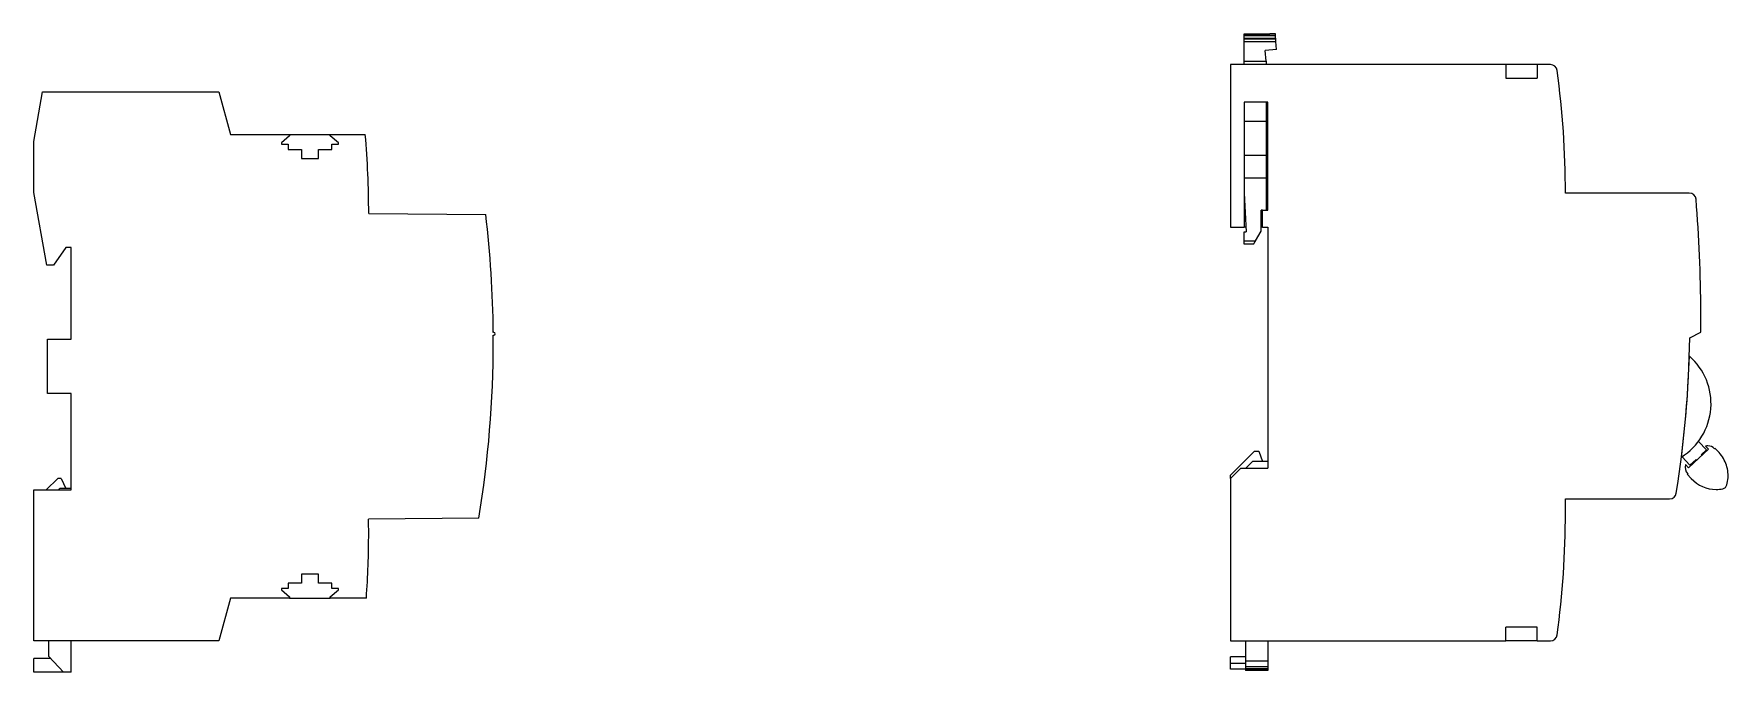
# Model space of a CAD drawing. Header units: millimetres. Extents: x 3609 to 5941, y 2453 to 3731.
# Drawn here: x 4781.6 to 5020.5, y 3581.3 to 3671.3 of the extents above; entities that cross this region are included whole.
import ezdxf

# ---------------------------------------------------------------- set-up
doc = ezdxf.new("R2010")
doc.units = ezdxf.units.MM

msp = doc.modelspace()

# ---------------------------------------------------------------- linework, layer by layer
for p, q in [((4952.28, 3671.11), (4952.28, 3671.27)), ((4952.28, 3671.27), (4955.91, 3671.27)), ((4952.28, 3671.04), (4952.28, 3671.11)), ((4952.28, 3671.11), (4956.69, 3671.11)), ((4952.28, 3671.04), (4956.7, 3671.04)), ((4952.28, 3670.68), (4952.28, 3671.04)), ((4952.28, 3670.68), (4956.73, 3670.68)), ((4952.28, 3670.59), (4952.28, 3670.68)), ((4952.28, 3670.18), (4952.28, 3670.59)), ((4952.28, 3670.59), (4956.73, 3670.59)), ((4952.28, 3667.42), (4952.28, 3670.18)), ((4952.28, 3670.18), (4956.76, 3670.18)), ((4956.68, 3671.27), (4955.91, 3671.27)), ((4956.69, 3671.24), (4956.68, 3671.27)), ((4956.69, 3671.21), (4956.69, 3671.24)), ((4956.69, 3671.18), (4956.69, 3671.21)), ((4956.69, 3671.15), (4956.69, 3671.18)), ((4956.69, 3671.13), (4956.69, 3671.15)), ((4956.69, 3671.11), (4956.69, 3671.13)), ((4956.7, 3671.04), (4956.69, 3671.11)), ((4956.71, 3670.96), (4956.7, 3671.04)), ((4956.71, 3670.9), (4956.71, 3670.96)), ((4956.71, 3670.84), (4956.71, 3670.9)), ((4956.72, 3670.79), (4956.71, 3670.84)), ((4956.72, 3670.75), (4956.72, 3670.79)), ((4956.72, 3670.72), (4956.72, 3670.75)), ((4956.72, 3670.69), (4956.72, 3670.72)), ((4956.73, 3670.68), (4956.72, 3670.69)), ((4956.73, 3670.59), (4956.73, 3670.68)), ((4956.73, 3670.58), (4956.73, 3670.59)), ((4956.73, 3670.59), (4956.73, 3670.59)), ((4956.73, 3670.57), (4956.73, 3670.58)), ((4956.73, 3670.56), (4956.73, 3670.57)), ((4956.73, 3670.55), (4956.73, 3670.56)), ((4956.74, 3670.53), (4956.73, 3670.55)), ((4956.74, 3670.52), (4956.74, 3670.53)), ((4956.74, 3670.5), (4956.74, 3670.52)), ((4956.74, 3670.49), (4956.74, 3670.5)), ((4956.74, 3670.47), (4956.74, 3670.49)), ((4956.74, 3670.46), (4956.74, 3670.47)), ((4956.74, 3670.44), (4956.74, 3670.46)), ((4956.74, 3670.42), (4956.74, 3670.44)), ((4956.74, 3670.4), (4956.74, 3670.42)), ((4956.75, 3670.38), (4956.74, 3670.4)), ((4956.75, 3670.36), (4956.75, 3670.38)), ((4956.75, 3670.34), (4956.75, 3670.36)), ((4956.75, 3670.31), (4956.75, 3670.34)), ((4956.75, 3670.29), (4956.75, 3670.31)), ((4956.75, 3670.26), (4956.75, 3670.29)), ((4956.76, 3670.24), (4956.75, 3670.26)), ((4956.76, 3670.21), (4956.76, 3670.24)), ((4956.76, 3670.18), (4956.76, 3670.21)), ((4956.84, 3669.06), (4956.76, 3670.18)), ((4956.84, 3669.06), (4955.25, 3668.95)), ((4955.36, 3667.42), (4955.25, 3668.95)), ((4989.2, 3666.94), (4950.36, 3666.94)), ((4950.36, 3666.94), (4950.36, 3644.05)), ((4952.28, 3666.94), (4952.28, 3667.42)), ((4952.28, 3667.42), (4955.36, 3667.42)), ((4955.36, 3667.42), (4955.37, 3667.33)), ((4955.37, 3667.33), (4955.37, 3667.26)), ((4955.37, 3667.26), (4955.38, 3667.18)), ((4955.38, 3667.18), (4955.38, 3667.12)), ((4955.38, 3667.12), (4955.39, 3667.05)), ((4955.39, 3667.05), (4955.39, 3667)), ((4955.39, 3667), (4955.39, 3666.94)), ((4989.2, 3666.94), (4989.2, 3665.02)), ((4993.6, 3666.94), (4989.2, 3666.94)), ((4993.6, 3666.94), (4993.6, 3665.02)), ((4995.47, 3666.94), (4993.6, 3666.94)), ((4781.59, 3656.12), (4782.83, 3663.11)), ((4782.83, 3663.11), (4807.68, 3663.11)), ((4807.68, 3663.11), (4809.3, 3657.07)), ((4989.2, 3665.02), (4993.6, 3665.02)), ((4952.28, 3661.67), (4952.28, 3644.05)), ((4955.63, 3661.67), (4952.28, 3661.67)), ((4955.43, 3658.99), (4955.43, 3661.67)), ((4955.63, 3646.44), (4955.63, 3661.67)), ((4952.28, 3658.99), (4955.43, 3658.99)), ((4955.43, 3654.2), (4955.43, 3658.99)), ((4781.59, 3648.93), (4781.59, 3656.12)), ((4809.3, 3657.07), (4817.65, 3657.07)), ((4817.65, 3656.89), (4816.5, 3655.93)), ((4816.5, 3655.93), (4816.5, 3655.73)), ((4816.5, 3655.73), (4817.46, 3655.73)), ((4817.46, 3655.73), (4817.46, 3654.97)), ((4817.65, 3657.07), (4817.65, 3656.89)), ((4817.65, 3657.07), (4823.4, 3657.07)), ((4823.4, 3657.07), (4828.33, 3657.07)), ((4823.4, 3656.89), (4823.4, 3657.07)), ((4824.55, 3655.93), (4823.4, 3656.89)), ((4823.59, 3655.73), (4824.55, 3655.73)), ((4823.59, 3654.97), (4823.59, 3655.73)), ((4824.55, 3655.73), (4824.55, 3655.93)), ((4817.46, 3654.97), (4819.33, 3654.97)), ((4819.33, 3654.97), (4819.33, 3653.72)), ((4819.33, 3653.72), (4821.72, 3653.72)), ((4821.72, 3654.97), (4823.59, 3654.97)), ((4821.72, 3653.72), (4821.72, 3654.97)), ((4952.28, 3654.2), (4955.43, 3654.2)), ((4955.43, 3650.98), (4955.43, 3654.2)), ((4952.28, 3650.98), (4955.43, 3650.98)), ((4955.43, 3651.42), (4955.63, 3651.42)), ((4955.43, 3646.44), (4955.43, 3650.98)), ((4783.4, 3638.69), (4781.59, 3648.93)), ((4952.28, 3648.81), (4952.57, 3643.35)), ((5015.05, 3648.84), (4997.58, 3648.84)), ((4954.86, 3646.44), (4954.67, 3646.44)), ((4954.67, 3643.46), (4954.67, 3646.44)), ((4954.86, 3646.44), (4955.63, 3646.44)), ((4954.86, 3644.05), (4954.86, 3646.44)), ((4828.81, 3645.97), (4845.33, 3645.82)), ((4950.36, 3644.05), (4952.28, 3644.05)), ((4952.53, 3644.05), (4952.28, 3644.05)), ((4954.86, 3644.05), (4954.67, 3644.05)), ((4954.86, 3644.05), (4955.63, 3644.05)), ((4955.63, 3644.05), (4955.63, 3610.05)), ((4952.28, 3642.09), (4952.28, 3643.37)), ((4952.28, 3643.37), (4952.57, 3643.35)), ((4952.28, 3641.65), (4952.28, 3642.09)), ((4952.28, 3642.09), (4953.88, 3642.09)), ((4953.63, 3641.65), (4952.28, 3641.65)), ((4953.63, 3641.65), (4953.63, 3641.66)), ((4953.63, 3641.66), (4953.64, 3641.66)), ((4953.63, 3641.65), (4953.63, 3641.65)), ((4953.63, 3641.65), (4953.63, 3641.65)), ((4953.64, 3641.67), (4953.65, 3641.68)), ((4953.64, 3641.66), (4953.64, 3641.67)), ((4953.64, 3641.67), (4953.64, 3641.67)), ((4953.65, 3641.69), (4953.66, 3641.71)), ((4953.65, 3641.68), (4953.65, 3641.69)), ((4953.66, 3641.71), (4953.67, 3641.72)), ((4953.67, 3641.72), (4953.68, 3641.73)), ((4953.68, 3641.75), (4953.69, 3641.76)), ((4953.68, 3641.73), (4953.68, 3641.75)), ((4953.69, 3641.76), (4953.71, 3641.78)), ((4953.71, 3641.78), (4953.72, 3641.8)), ((4953.72, 3641.8), (4953.73, 3641.82)), ((4953.73, 3641.82), (4953.74, 3641.85)), ((4953.74, 3641.85), (4953.75, 3641.87)), ((4953.75, 3641.87), (4953.77, 3641.89)), ((4953.77, 3641.89), (4953.78, 3641.92)), ((4953.78, 3641.92), (4953.8, 3641.95)), ((4953.8, 3641.95), (4953.81, 3641.97)), ((4953.81, 3641.97), (4953.83, 3642)), ((4953.83, 3642), (4953.85, 3642.03)), ((4953.85, 3642.03), (4953.86, 3642.06)), ((4953.86, 3642.06), (4953.88, 3642.09)), ((4953.88, 3642.09), (4954.67, 3643.46)), ((4786.09, 3641.18), (4784.35, 3638.69)), ((4786.86, 3641.18), (4786.09, 3641.18)), ((4786.86, 3628.25), (4786.86, 3641.18)), ((4784.35, 3638.69), (4783.4, 3638.69)), ((5016.67, 3629.21), (5016.68, 3632.08)), ((4783.51, 3628.25), (4786.86, 3628.25)), ((4783.51, 3620.59), (4783.51, 3628.25)), ((4846.47, 3629.21), (4846.38, 3629.21)), ((4846.38, 3628.82), (4846.47, 3628.82)), ((5015.13, 3628.44), (5016.67, 3629.21)), ((4786.86, 3620.59), (4783.51, 3620.59)), ((4786.86, 3606.99), (4786.86, 3620.59)), ((5017.76, 3612.73), (5014.95, 3610.13)), ((5017.46, 3612.64), (5016.35, 3613.83)), ((5017.35, 3613.17), (5017.76, 3612.73)), ((5018.7, 3612.85), (5018.63, 3612.79)), ((5019.25, 3612.25), (5018.7, 3612.85)), ((4950.36, 3609.09), (4953.72, 3612.45)), ((4953.44, 3611.01), (4952.49, 3610.05)), ((4955.63, 3611.01), (4953.44, 3611.01)), ((4953.72, 3612.45), (4954.36, 3612.45)), ((4954.36, 3612.45), (4954.86, 3611.01)), ((5014.03, 3611.68), (5015.14, 3610.49)), ((5014.95, 3610.13), (5014.54, 3610.57)), ((5015.14, 3610.49), (5016.01, 3611.3)), ((5016.01, 3611.3), (5016.11, 3611.19)), ((5016.72, 3611.96), (5017.46, 3612.64)), ((5016.82, 3611.85), (5016.72, 3611.96)), ((5019.42, 3612.06), (5019.25, 3612.25)), ((5019.58, 3611.86), (5019.42, 3612.06)), ((5019.73, 3611.65), (5019.58, 3611.86)), ((5019.87, 3611.43), (5019.73, 3611.65)), ((5019.99, 3611.2), (5019.87, 3611.43)), ((5020.11, 3610.97), (5019.99, 3611.2)), ((5020.21, 3610.73), (5020.11, 3610.97)), ((5020.29, 3610.48), (5020.21, 3610.73)), ((5020.37, 3610.23), (5020.29, 3610.48)), ((4783.32, 3606.99), (4784.95, 3608.61)), ((4785.42, 3608.61), (4784.95, 3608.61)), ((4785.42, 3608.61), (4786.09, 3607.18)), ((4950.36, 3608.61), (4951.8, 3610.05)), ((4950.36, 3608.61), (4950.36, 3609.09)), ((4950.36, 3608.61), (4950.36, 3585.73)), ((4951.8, 3610.05), (4955.63, 3610.05)), ((5014.83, 3609.27), (5014.76, 3609.2)), ((5014.76, 3609.2), (5015.32, 3608.61)), ((5020.35, 3607.71), (5020.41, 3607.95)), ((5020.43, 3609.98), (5020.37, 3610.23)), ((5020.41, 3607.95), (5020.46, 3608.2)), ((5020.47, 3609.73), (5020.43, 3609.98)), ((5020.46, 3608.2), (5020.5, 3608.45)), ((5020.51, 3609.47), (5020.47, 3609.73)), ((5020.5, 3608.45), (5020.52, 3608.7)), ((5020.52, 3609.21), (5020.51, 3609.47)), ((5020.53, 3608.96), (5020.52, 3609.21)), ((5020.52, 3608.7), (5020.53, 3608.96)), ((4781.59, 3606.99), (4786.86, 3606.99)), ((4781.59, 3585.73), (4781.59, 3606.99)), ((4785.09, 3606.99), (4785.25, 3607.18)), ((4786.86, 3607.18), (4785.25, 3607.18)), ((4997.58, 3603.83), (4997.58, 3605.74)), ((4997.58, 3605.74), (5012.28, 3605.74)), ((4844.34, 3603), (4828.8, 3602.87)), ((4817.46, 3593.87), (4817.46, 3593.1)), ((4819.33, 3593.87), (4817.46, 3593.87)), ((4819.33, 3595.11), (4819.33, 3593.87)), ((4821.72, 3595.11), (4819.33, 3595.11)), ((4821.72, 3593.87), (4821.72, 3595.11)), ((4823.59, 3593.87), (4821.72, 3593.87)), ((4823.59, 3593.1), (4823.59, 3593.87)), ((4809.3, 3591.76), (4807.68, 3585.73)), ((4817.65, 3591.76), (4809.3, 3591.76)), ((4816.5, 3593.1), (4816.5, 3592.91)), ((4817.46, 3593.1), (4816.5, 3593.1)), ((4816.5, 3592.91), (4817.65, 3591.94)), ((4817.65, 3591.94), (4817.65, 3591.76)), ((4817.65, 3591.76), (4823.4, 3591.76)), ((4823.4, 3591.94), (4824.55, 3592.91)), ((4823.4, 3591.76), (4823.4, 3591.94)), ((4828.48, 3591.76), (4823.4, 3591.76)), ((4824.55, 3593.1), (4823.59, 3593.1)), ((4824.55, 3592.91), (4824.55, 3593.1)), ((4989.2, 3585.73), (4989.2, 3587.64)), ((4993.6, 3587.64), (4989.2, 3587.64)), ((4993.6, 3585.73), (4993.6, 3587.64)), ((4807.68, 3585.73), (4781.59, 3585.73)), ((4783.7, 3583.51), (4783.7, 3585.73)), ((4786.86, 3581.32), (4786.86, 3585.73)), ((4950.36, 3585.73), (4989.2, 3585.73)), ((4952.47, 3585.73), (4952.47, 3582.84)), ((4955.63, 3585.73), (4955.63, 3582.84)), ((4993.6, 3585.73), (4989.2, 3585.73)), ((4993.6, 3585.73), (4995.47, 3585.73)), ((4781.59, 3581.32), (4781.59, 3583.24)), ((4783.96, 3583.24), (4781.59, 3583.24)), ((4785.75, 3581.32), (4783.7, 3583.51)), ((4952.47, 3583.47), (4950.36, 3583.47)), ((4950.36, 3582.52), (4950.36, 3583.47)), ((4950.36, 3581.75), (4950.36, 3582.52)), ((4952.47, 3582.52), (4950.36, 3582.52)), ((4952.47, 3581.75), (4950.36, 3581.75)), ((4952.47, 3582.84), (4952.47, 3582.06)), ((4955.63, 3582.84), (4952.47, 3582.84)), ((4955.63, 3582.06), (4952.47, 3582.06)), ((4952.47, 3582.06), (4952.47, 3581.77)), ((4952.47, 3581.77), (4952.47, 3581.7)), ((4955.63, 3581.77), (4952.47, 3581.77)), ((4955.63, 3581.7), (4952.47, 3581.7)), ((4952.47, 3581.7), (4952.47, 3581.55)), ((4955.63, 3582.84), (4955.63, 3582.06)), ((4955.63, 3582.06), (4955.63, 3581.77)), ((4955.63, 3581.77), (4955.63, 3581.7)), ((4955.63, 3581.7), (4955.63, 3581.55)), ((4785.75, 3581.32), (4781.59, 3581.32)), ((4786.86, 3581.32), (4785.75, 3581.32)), ((4952.47, 3581.55), (4952.47, 3581.53)), ((4955.63, 3581.55), (4952.47, 3581.55)), ((4955.63, 3581.53), (4952.47, 3581.53)), ((4955.63, 3581.55), (4955.63, 3581.53))]:
    msp.add_line(p, q)
for centre, radius, start, end in [((4995.47, 3665.98), 0.958, 7.6706, 90), ((4868.19, 3648.84), 129.39, 360, 7.6706), ((4699.42, 3645.97), 129.39, 0, 4.9256), ((5015.05, 3647.88), 0.958, 4.6319, 90), ((4809.96, 3631.26), 206.72, 0.2256, 4.6319), ((4693.15, 3627.91), 153.23, 0.4835, 6.7116), ((4693.15, 3627.91), 153.23, 350.6449, 0), ((4693.15, 3627.91), 153.23, 0, 0.3402), ((4846.47, 3629.01), 0.192, 0, 90), ((4846.47, 3629.01), 0.192, 270, 0), ((4862.5, 3630.69), 152.64, 350.8989, 359.1543), ((5009.26, 3619.15), 8.86, 301.9527, 49.0165), ((4861.92, 3630.79), 153.23, 352.8198, 358.1493), ((5017.66, 3611.89), 1.32, 90, 103.3628), ((5017.66, 3611.89), 1.32, 42.85, 90), ((5015.8, 3610.17), 1.32, 162.3371, 222.85), ((5018.83, 3611.86), 4.79, 222.85, 270), ((5012.28, 3606.7), 0.958, 270, 350.8989), ((5018.83, 3611.86), 4.79, 270, 281.2619), ((5019.62, 3607.92), 0.766, 281.2619, 344.4388), ((4868.19, 3603.83), 129.39, 352.3293, 360), ((4699.42, 3600.95), 129.39, 355.9252, 0), ((4699.42, 3600.95), 129.39, 0, 0.8481), ((4995.47, 3586.68), 0.958, 270, 352.3294)]:
    msp.add_arc(centre, radius, start, end)

doc.saveas('drawing.dxf')
